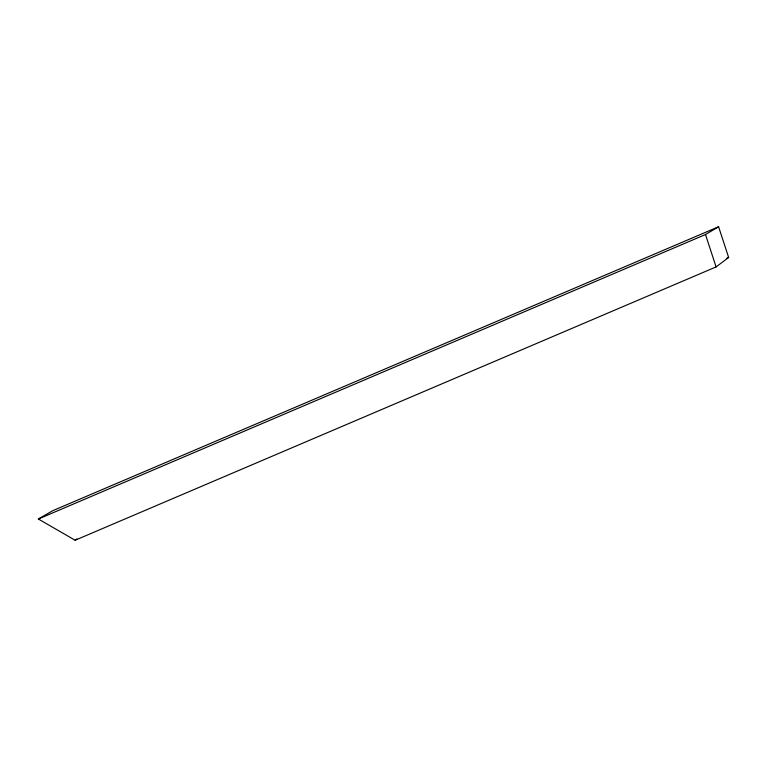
<?xml version="1.0" encoding="UTF-8"?>
<svg xmlns="http://www.w3.org/2000/svg" width="767" height="767" viewBox="0 0 767 767"><rect width="100%" height="100%" fill="white"/><g stroke="black" fill="none" stroke-linecap="round" stroke-linejoin="round"><path stroke-width="1.15" d="M75.128 540.246L716.09 266.916L728.65 257.472L718.593 226.754L52.808 510.659L38.35 519.01L75.128 540.246L76.921 538.894M38.35 519.01L705.487 234.529L718.593 226.754M726.445 258.412L728.65 257.472M705.487 234.529L716.09 266.916"/></g></svg>
